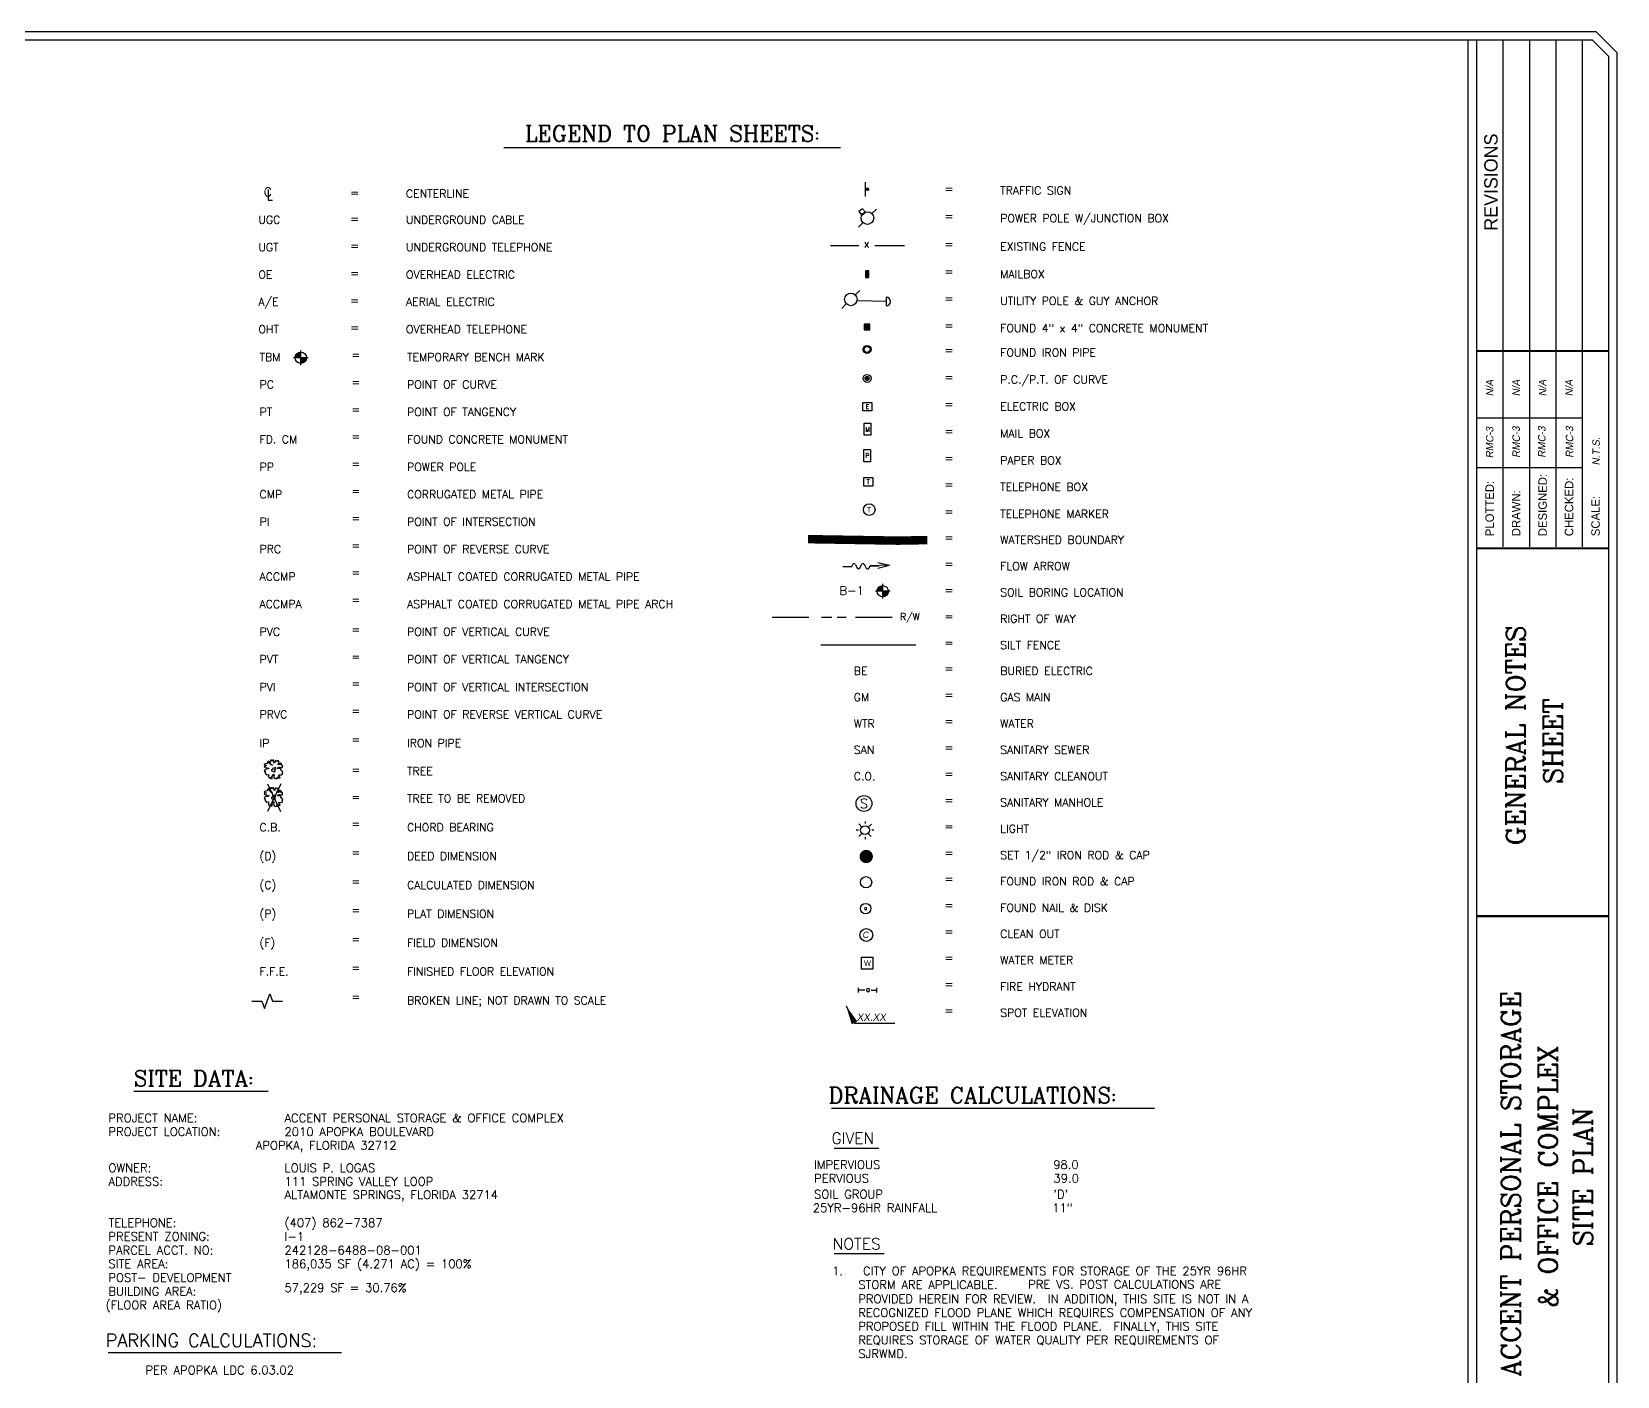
# Model space of a CAD drawing. Extents: x 21.2 to 55.6, y -20.1 to 2.3.
# Drawn here: x 40.24 to 55.21, y -10.37 to 2.33 of the extents above; entities that cross this region are included whole.
import ezdxf
from ezdxf.enums import TextEntityAlignment as Align

# ---------------------------------------------------------------- set-up
doc = ezdxf.new("R2010")
doc.units = 0
doc.header["$MEASUREMENT"] = 0
doc.linetypes.add('HIDDEN', pattern=[0.375, 0.25, -0.125])
doc.linetypes.add('PHANTOM', pattern=[2.5, 1.25, -0.25, 0.25, -0.25, 0.25, -0.25])
doc.layers.get('0').update_dxf_attribs({"linetype": 'CONTINUOUS'})
for name, color, linetype in [('BORDER', 4, 'CONTINUOUS'), ('BORINGS', 7, 'CONTINUOUS'), ('DETAILS', 2, 'CONTINUOUS'), ('FGLBL', 7, 'CONTINUOUS'), ('FLOW_ARROWS', 7, 'CONTINUOUS'), ('MONUMENTS', 2, 'CONTINUOUS'), ('NOTES', 2, 'CONTINUOUS'), ('PROP-TYPICAL-SECTION', 7, 'CONTINUOUS'), ('TBLOCK', 3, 'CONTINUOUS'), ('UTILILITY', 142, 'PHANTOM'), ('WATERSHED_BOUNDARY', 252, 'HIDDEN')]:
    doc.layers.add(name, color=color, linetype=linetype)
doc.styles.add('ENGINEER', font='romans.shx', dxfattribs={"height": 0.125})
doc.styles.add('L100', font='simplex', dxfattribs={"height": 0.1})
doc.styles.add('L200', font='simplex', dxfattribs={"height": 0.2})
doc.styles.add('ROMANC', font='romanc')
doc.styles.add('ROMANS', font='ROMANS')
doc.styles.add('S4', font='simplex', dxfattribs={"height": 0.002052})
doc.styles.add('S8', font='simplex', dxfattribs={"height": 0.083325})
doc.styles.add('SHR', font='SIMPLEX', dxfattribs={"height": 0.3})
doc.styles.get("Standard").update_dxf_attribs({"font": 'ic-romns.shx'})
doc.dimstyles.get("Standard").update_dxf_attribs({"dimtxt": 0.18, "dimasz": 0.18, "dimexe": 0.18, "dimexo": 0.0625, "dimgap": 0.09, "dimtad": 0, "dimtih": 1, "dimtoh": 1, "dimdec": 4, "dimzin": 0, "dimdsep": 46, "dimtxsty": 'Standard', "dimcen": 0.09, "dimadec": 0, "dimazin": 0, "dimtfac": 1, "dimtdec": 4, "dimtofl": 0, "dimtmove": 0, "dimatfit": 3, "dimfxl": 0, "dimtolj": 1, "dimtzin": 0, "dimarcsym": 0})

# ---------------------------------------------------------------- blocks, each defined once
blk = doc.blocks.new('CL')
for p, q in [((0, 0.065), (0, -0.065)), ((0, -0.065), (0.054, -0.065))]:
    blk.add_line(p, q)
at = {"style": 'S8'}
blk.add_text('C', height=0.111, dxfattribs=at).set_placement((-0.005, -0.02), align=Align.CENTER)
blk = doc.blocks.new('*X0')
for p, q in [((69.5, 22.78), (70, 22.78)), ((69.5, 22.75), (70, 22.75)), ((69.5, 22.72), (70, 22.72)), ((69.51, 22.81), (69.99, 22.81)), ((69.51, 22.69), (69.99, 22.69)), ((69.52, 22.84), (69.98, 22.84)), ((69.52, 22.66), (69.98, 22.66)), ((69.53, 22.88), (69.97, 22.88)), ((69.53, 22.62), (69.97, 22.62)), ((69.55, 22.91), (69.95, 22.91)), ((69.55, 22.59), (69.95, 22.59)), ((69.58, 22.94), (69.92, 22.94)), ((69.58, 22.56), (69.92, 22.56)), ((69.63, 22.97), (69.87, 22.97)), ((69.63, 22.53), (69.87, 22.53))]:
    blk.add_line(p, q)
blk = doc.blocks.new('BM')
for p, q in [((-0.13, 0), (0.13, 0)), ((0, -0.13), (0, 0.13))]:
    blk.add_line(p, q)
at = {"const_width": 0.1}
for points in [[(-0.05, 0, 0.414214), (0, -0.05, 1)], [(0.05, 0, 0.414214), (0, 0.05, 1)]]:
    blk.add_lwpolyline(points, format="xyb", dxfattribs=at)
blk.add_circle((0, 0), 0.1)
blk = doc.blocks.new('FLOWARW')
at = {"layer": 'FLOW_ARROWS'}
for p, q in [((0.4, 8), (-0.45, 7.58)), ((-0.02, 10.97), (-0.03, 8.84)), ((-0.03, 8.84), (0.4, 8.63)), ((-0.55, 4.84), (-0.04, 4.53)), ((0.39, 5.9), (-0.52, 5.45)), ((-0.46, 6.95), (0.39, 6.53)), ((-0.04, 4.53), (-0.03, 2.51)), ((-0.02, -0.07), (-0.72, 2.72)), ((-0.02, -0.07), (0.68, 2.72))]:
    blk.add_line(p, q, dxfattribs=at)
blk.add_lwpolyline([(0, 0), (-0.04, 4.53)], dxfattribs=at)
for centre, start, end in [((-0.3, 7.27), 116.3667, 243.2366), ((0.24, 8.32), 296.3667, 63.2366), ((-0.37, 5.14), 116.3667, 238.5518), ((0.23, 6.22), 296.3667, 63.2366)]:
    blk.add_arc(centre, 0.35, start, end, dxfattribs=at)
blk = doc.blocks.new('SMH')
blk.add_circle((0, 0), 0.0625)
at = {"style": 'SHR'}
blk.add_text('S', height=0.075, dxfattribs=at).set_placement((0, -0.0375), align=Align.CENTER)

msp = doc.modelspace()

# ---------------------------------------------------------------- linework, layer by layer
at = {"linetype": 'CONTINUOUS', "ltscale": 25.312499, "extrusion": (0, 0, -1)}
for p, q in [((48.172, 0.612), (48.214, 0.654)), ((48.045, 0.485), (48.088, 0.527)), ((48.015, -0.156), (48.057, -0.114)), ((47.888, -0.283), (47.93, -0.24))]:
    msp.add_line(p, q, dxfattribs=at)
for p, q in [((47.23, -3.201), (47.576, -3.201)), ((47.696, -3.201), (47.793, -3.201)), ((47.845, -3.201), (47.929, -3.201)), ((48.017, -3.201), (48.365, -3.201))]:
    msp.add_line(p, q)
at = {"linetype": 'CONTINUOUS', "ltscale": 22.5, "extrusion": (0, 0, -1)}
for p, q in [((48.046, -6.745), (48.046, -6.7)), ((48.076, -6.723), (48.046, -6.723)), ((48.106, -6.723), (48.076, -6.723)), ((48.166, -6.723), (48.218, -6.723)), ((48.218, -6.745), (48.218, -6.7))]:
    msp.add_line(p, q, dxfattribs=at)
at = {"ltscale": 0.3}
msp.add_lwpolyline([(48.586, -3.463), (47.69, -3.463)], dxfattribs=at)
at = {"const_width": 0.0625}
msp.add_lwpolyline([(48.087, -5.461, 1), (48.15, -5.461, 1)], format="xyb", close=True, dxfattribs=at)
at = {"linetype": 'CONTINUOUS', "ltscale": 25.312499}
for centre in [(48.13, 0.57), (47.973, -0.198)]:
    msp.add_circle(centre, 0.0597, dxfattribs=at)
at = {"color": 7, "ltscale": 1.2}
for start, end in [(0, 180), (180, 360)]:
    msp.add_arc((48.113, -5.953), 0.01, start, end, dxfattribs=at)
at = {"linetype": 'CONTINUOUS', "ltscale": 22.5}
for start, end in [(0, 180), (180, 360)]:
    msp.add_arc((48.136, -6.723), 0.015, start, end, dxfattribs=at)
msp.add_solid([(48.1, -0.486), (48.1, -0.433), (48.153, -0.486), (48.153, -0.433)])
at = {"linetype": 'ByBlock'}
msp.add_solid([(47.928, -6.87), (47.942, -6.914), (47.955, -6.907)], dxfattribs=at)
at = {"layer": 'BORDER', "color": 6}
for p, q in [((55.012, 2.331), (21.412, 2.331)), ((54.979, 2.25), (21.446, 2.25)), ((53.805, -19.589), (53.805, 2.25)), ((53.886, -19.589), (53.886, 2.25)), ((55.132, 2.097), (54.979, 2.25)), ((55.212, 2.131), (55.012, 2.331)), ((55.132, -19.436), (55.132, 2.097)), ((55.212, -19.469), (55.212, 2.131))]:
    msp.add_line(p, q, dxfattribs=at)
at = {"layer": 'DETAILS', "color": 7, "ltscale": 0.9375, "extrusion": (0, 0, -1)}
for p, q in [((48.071, -6.411), (48.181, -6.411)), ((48.071, -6.411), (48.071, -6.521)), ((48.181, -6.411), (48.181, -6.521)), ((48.071, -6.521), (48.181, -6.521))]:
    msp.add_line(p, q, dxfattribs=at)
at = {"layer": 'DETAILS', "color": 4}
for p, q in [((47.815, -8.215), (48.236, -8.215)), ((47.815, -9.212), (48.289, -9.212))]:
    msp.add_line(p, q, dxfattribs=at)
at = {"layer": 'DETAILS', "color": 7, "ltscale": 40}
msp.add_circle((48.147, -2.184), 0.0547, dxfattribs=at)
at = {"layer": 'MONUMENTS', "color": 7, "ltscale": 40}
for centre, radius in [((48.117, -5.704), 0.053), ((48.113, -5.953), 0.0496)]:
    msp.add_circle(centre, radius, dxfattribs=at)
at = {"layer": 'NOTES', "color": 3, "extrusion": (0, 0, -1)}
msp.add_line((44.695, 1.238), (47.877, 1.238), dxfattribs=at)
at = {"layer": 'NOTES', "color": 7, "ltscale": 40}
for p, q in [((48.306, -0.177), (48.306, -0.26)), ((42.316, -6.827), (42.41, -6.827)), ((42.41, -6.827), (42.435, -6.896)), ((42.435, -6.896), (42.485, -6.759)), ((42.485, -6.759), (42.51, -6.827)), ((42.51, -6.827), (42.604, -6.827))]:
    msp.add_line(p, q, dxfattribs=at)
at = {"layer": 'NOTES', "color": 3}
for p, q in [((41.201, -7.678), (42.47, -7.678)), ((47.789, -7.838), (50.842, -7.838))]:
    msp.add_line(p, q, dxfattribs=at)
at = {"layer": 'NOTES', "color": 4}
msp.add_line((40.957, -10.145), (43.162, -10.145), dxfattribs=at)
at = {"layer": 'NOTES', "color": 7, "ltscale": 40}
msp.add_circle((48.119, -6.203), 0.0606, dxfattribs=at)
msp.add_arc((48.306, -0.219), 0.0414, 270, 90, dxfattribs=at)
at = {"layer": 'PROP-TYPICAL-SECTION'}
for p, q in [((48.112, 0.774), (48.112, 0.91)), ((47.781, 0.311), (48.048, 0.311)), ((48.199, 0.311), (48.481, 0.311)), ((48.143, 0.072), (48.111, 0.072)), ((48.111, 0.072), (48.111, 0.008)), ((48.111, 0.008), (48.143, 0.008)), ((48.143, 0.008), (48.143, 0.072)), ((48.306, -0.219), (48.033, -0.211)), ((48.1, -0.433), (48.1, -0.486)), ((48.153, -0.433), (48.1, -0.433)), ((48.153, -0.486), (48.153, -0.433)), ((48.1, -0.486), (48.153, -0.486)), ((48.087, -1.252), (48.087, -1.171)), ((48.087, -1.171), (48.172, -1.171)), ((48.172, -1.171), (48.172, -1.252)), ((48.172, -1.252), (48.087, -1.252)), ((48.098, -1.481), (48.098, -1.366)), ((48.098, -1.366), (48.161, -1.366)), ((48.161, -1.481), (48.098, -1.481)), ((48.161, -1.366), (48.161, -1.481)), ((48.097, -1.731), (48.097, -1.615)), ((48.097, -1.615), (48.16, -1.615)), ((48.16, -1.615), (48.16, -1.731)), ((48.16, -1.731), (48.097, -1.731)), ((48.095, -1.961), (48.095, -1.88)), ((48.095, -1.88), (48.18, -1.88)), ((48.18, -1.88), (48.18, -1.961)), ((48.18, -1.961), (48.095, -1.961)), ((42.435, -4.589), (42.431, -4.593)), ((42.431, -4.593), (42.438, -4.599)), ((42.434, -4.608), (42.432, -4.614)), ((42.432, -4.614), (42.436, -4.617)), ((42.444, -4.604), (42.434, -4.608)), ((42.443, -4.586), (42.435, -4.589)), ((42.436, -4.617), (42.447, -4.614)), ((42.442, -4.638), (42.436, -4.645)), ((42.438, -4.599), (42.451, -4.599)), ((42.473, -4.634), (42.442, -4.638)), ((42.456, -4.583), (42.443, -4.586)), ((42.453, -4.601), (42.444, -4.604)), ((42.447, -4.614), (42.451, -4.619)), ((42.451, -4.599), (42.453, -4.601)), ((42.451, -4.619), (42.459, -4.626)), ((42.463, -4.581), (42.456, -4.583)), ((42.459, -4.626), (42.477, -4.627)), ((42.463, -4.569), (42.462, -4.575)), ((42.462, -4.575), (42.463, -4.581)), ((42.469, -4.561), (42.463, -4.569)), ((42.475, -4.563), (42.469, -4.561)), ((42.477, -4.627), (42.473, -4.634)), ((42.484, -4.586), (42.475, -4.563)), ((42.487, -4.563), (42.484, -4.566)), ((42.484, -4.566), (42.489, -4.573)), ((42.498, -4.596), (42.484, -4.586)), ((42.497, -4.558), (42.487, -4.563)), ((42.489, -4.573), (42.488, -4.581)), ((42.488, -4.581), (42.498, -4.588)), ((42.501, -4.552), (42.492, -4.552)), ((42.492, -4.552), (42.494, -4.556)), ((42.494, -4.556), (42.497, -4.558)), ((42.498, -4.588), (42.509, -4.598)), ((42.509, -4.598), (42.498, -4.596)), ((42.513, -4.64), (42.5, -4.642)), ((42.5, -4.642), (42.502, -4.653)), ((42.508, -4.558), (42.501, -4.552)), ((42.514, -4.56), (42.508, -4.558)), ((42.522, -4.552), (42.512, -4.552)), ((42.512, -4.552), (42.512, -4.554)), ((42.512, -4.554), (42.517, -4.555)), ((42.517, -4.628), (42.512, -4.629)), ((42.512, -4.629), (42.513, -4.64)), ((42.517, -4.555), (42.514, -4.56)), ((42.527, -4.626), (42.517, -4.628)), ((42.523, -4.569), (42.522, -4.552)), ((42.528, -4.58), (42.523, -4.569)), ((42.538, -4.62), (42.527, -4.626)), ((42.532, -4.572), (42.528, -4.58)), ((42.53, -4.638), (42.539, -4.635)), ((42.532, -4.643), (42.53, -4.638)), ((42.54, -4.556), (42.532, -4.572)), ((42.543, -4.626), (42.538, -4.62)), ((42.539, -4.635), (42.543, -4.626)), ((42.545, -4.553), (42.54, -4.556)), ((42.546, -4.556), (42.545, -4.553)), ((42.551, -4.564), (42.546, -4.556)), ((42.559, -4.558), (42.551, -4.564)), ((42.558, -4.629), (42.56, -4.621)), ((42.571, -4.628), (42.558, -4.629)), ((42.569, -4.558), (42.559, -4.558)), ((42.56, -4.621), (42.572, -4.616)), ((42.561, -4.595), (42.567, -4.581)), ((42.574, -4.592), (42.561, -4.595)), ((42.565, -4.566), (42.569, -4.558)), ((42.571, -4.564), (42.565, -4.566)), ((42.567, -4.581), (42.573, -4.572)), ((42.573, -4.572), (42.571, -4.564)), ((42.588, -4.631), (42.571, -4.628)), ((42.572, -4.616), (42.584, -4.616)), ((42.584, -4.579), (42.574, -4.592)), ((42.595, -4.583), (42.584, -4.579)), ((42.584, -4.616), (42.602, -4.62)), ((42.586, -4.645), (42.593, -4.64)), ((42.588, -4.593), (42.595, -4.589)), ((42.594, -4.597), (42.588, -4.593)), ((42.593, -4.64), (42.588, -4.631)), ((42.601, -4.597), (42.594, -4.597)), ((42.595, -4.589), (42.595, -4.583)), ((42.606, -4.601), (42.601, -4.597)), ((42.602, -4.62), (42.605, -4.617)), ((42.605, -4.617), (42.606, -4.601)), ((42.436, -4.645), (42.432, -4.654)), ((42.432, -4.654), (42.444, -4.656)), ((42.442, -4.661), (42.438, -4.669)), ((42.438, -4.669), (42.453, -4.688)), ((42.444, -4.656), (42.442, -4.661)), ((42.453, -4.688), (42.456, -4.688)), ((42.456, -4.688), (42.47, -4.685)), ((42.462, -4.774), (42.587, -5.037)), ((42.588, -4.774), (42.462, -5.036)), ((42.475, -4.695), (42.469, -4.705)), ((42.469, -4.705), (42.48, -4.719)), ((42.47, -4.685), (42.475, -4.695)), ((42.48, -4.719), (42.497, -4.723)), ((42.496, -4.72), (42.489, -4.713)), ((42.489, -4.713), (42.496, -4.714)), ((42.496, -4.714), (42.498, -4.722)), ((42.497, -4.723), (42.496, -4.72)), ((42.498, -4.722), (42.502, -4.724)), ((42.502, -4.653), (42.512, -4.655)), ((42.502, -4.724), (42.508, -4.723)), ((42.504, -4.709), (42.512, -4.7)), ((42.506, -4.716), (42.504, -4.709)), ((42.508, -4.723), (42.506, -4.716)), ((42.512, -4.655), (42.518, -4.658)), ((42.512, -4.7), (42.516, -4.69)), ((42.516, -4.69), (42.52, -4.682)), ((42.518, -4.658), (42.528, -4.662)), ((42.52, -4.682), (42.524, -4.684)), ((42.525, -4.692), (42.521, -4.703)), ((42.521, -4.703), (42.527, -4.72)), ((42.524, -4.684), (42.525, -4.692)), ((42.527, -4.72), (42.537, -4.724)), ((42.528, -4.662), (42.537, -4.659)), ((42.538, -4.651), (42.532, -4.643)), ((42.533, -4.654), (42.538, -4.651)), ((42.537, -4.659), (42.533, -4.654)), ((42.537, -4.724), (42.552, -4.724)), ((42.552, -4.724), (42.555, -4.71)), ((42.555, -4.71), (42.558, -4.71)), ((42.562, -4.716), (42.557, -4.724)), ((42.557, -4.724), (42.565, -4.721)), ((42.558, -4.71), (42.562, -4.716)), ((42.565, -4.721), (42.568, -4.715)), ((42.568, -4.715), (42.566, -4.709)), ((42.566, -4.709), (42.572, -4.712)), ((42.569, -4.693), (42.575, -4.689)), ((42.575, -4.701), (42.569, -4.693)), ((42.572, -4.712), (42.573, -4.715)), ((42.573, -4.715), (42.572, -4.719)), ((42.572, -4.719), (42.576, -4.722)), ((42.575, -4.689), (42.584, -4.69)), ((42.582, -4.714), (42.575, -4.701)), ((42.576, -4.722), (42.582, -4.714)), ((42.584, -4.69), (42.592, -4.691)), ((42.596, -4.65), (42.586, -4.645)), ((42.592, -4.691), (42.6, -4.686)), ((42.602, -4.654), (42.596, -4.65)), ((42.6, -4.686), (42.607, -4.684)), ((42.608, -4.661), (42.602, -4.654)), ((42.603, -4.673), (42.608, -4.661)), ((42.607, -4.684), (42.603, -4.673)), ((42.435, -4.849), (42.431, -4.852)), ((42.431, -4.852), (42.438, -4.858)), ((42.434, -4.867), (42.432, -4.873)), ((42.432, -4.873), (42.436, -4.876)), ((42.436, -4.905), (42.432, -4.913)), ((42.432, -4.913), (42.444, -4.916)), ((42.444, -4.864), (42.434, -4.867)), ((42.443, -4.845), (42.435, -4.849)), ((42.436, -4.876), (42.447, -4.874)), ((42.442, -4.898), (42.436, -4.905)), ((42.438, -4.858), (42.451, -4.859)), ((42.442, -4.921), (42.438, -4.929)), ((42.438, -4.929), (42.453, -4.947)), ((42.473, -4.894), (42.442, -4.898)), ((42.444, -4.916), (42.442, -4.921)), ((42.456, -4.842), (42.443, -4.845)), ((42.453, -4.86), (42.444, -4.864)), ((42.447, -4.874), (42.451, -4.878)), ((42.451, -4.859), (42.453, -4.86)), ((42.451, -4.878), (42.459, -4.886)), ((42.463, -4.84), (42.456, -4.842)), ((42.459, -4.886), (42.477, -4.886)), ((42.463, -4.828), (42.462, -4.835)), ((42.462, -4.835), (42.463, -4.84)), ((42.469, -4.821), (42.463, -4.828)), ((42.475, -4.822), (42.469, -4.821)), ((42.477, -4.886), (42.473, -4.894)), ((42.484, -4.845), (42.475, -4.822)), ((42.487, -4.823), (42.484, -4.825)), ((42.484, -4.825), (42.489, -4.833)), ((42.498, -4.856), (42.484, -4.845)), ((42.497, -4.818), (42.487, -4.823)), ((42.489, -4.833), (42.488, -4.841)), ((42.488, -4.841), (42.498, -4.848)), ((42.501, -4.811), (42.492, -4.811)), ((42.492, -4.811), (42.494, -4.816)), ((42.494, -4.816), (42.497, -4.818)), ((42.498, -4.848), (42.509, -4.857)), ((42.509, -4.857), (42.498, -4.856)), ((42.513, -4.899), (42.5, -4.901)), ((42.5, -4.901), (42.502, -4.912)), ((42.508, -4.818), (42.501, -4.811)), ((42.502, -4.912), (42.512, -4.915)), ((42.514, -4.82), (42.508, -4.818)), ((42.522, -4.811), (42.512, -4.811)), ((42.512, -4.811), (42.512, -4.813)), ((42.512, -4.813), (42.517, -4.815)), ((42.517, -4.888), (42.512, -4.889)), ((42.512, -4.889), (42.513, -4.899)), ((42.512, -4.915), (42.518, -4.917)), ((42.517, -4.815), (42.514, -4.82)), ((42.516, -4.95), (42.52, -4.942)), ((42.527, -4.886), (42.517, -4.888)), ((42.518, -4.917), (42.528, -4.922)), ((42.52, -4.942), (42.524, -4.944)), ((42.523, -4.829), (42.522, -4.811)), ((42.528, -4.839), (42.523, -4.829)), ((42.538, -4.88), (42.527, -4.886)), ((42.532, -4.832), (42.528, -4.839)), ((42.528, -4.922), (42.537, -4.918)), ((42.53, -4.898), (42.539, -4.894)), ((42.532, -4.903), (42.53, -4.898)), ((42.54, -4.815), (42.532, -4.832)), ((42.538, -4.91), (42.532, -4.903)), ((42.533, -4.913), (42.538, -4.91)), ((42.537, -4.918), (42.533, -4.913)), ((42.543, -4.886), (42.538, -4.88)), ((42.539, -4.894), (42.543, -4.886)), ((42.545, -4.812), (42.54, -4.815)), ((42.546, -4.816), (42.545, -4.812)), ((42.551, -4.823), (42.546, -4.816)), ((42.559, -4.818), (42.551, -4.823)), ((42.558, -4.889), (42.56, -4.881)), ((42.571, -4.888), (42.558, -4.889)), ((42.569, -4.817), (42.559, -4.818)), ((42.56, -4.881), (42.572, -4.876)), ((42.561, -4.855), (42.567, -4.841)), ((42.574, -4.852), (42.561, -4.855)), ((42.565, -4.826), (42.569, -4.817)), ((42.571, -4.824), (42.565, -4.826)), ((42.567, -4.841), (42.573, -4.832)), ((42.573, -4.832), (42.571, -4.824)), ((42.588, -4.89), (42.571, -4.888)), ((42.572, -4.876), (42.584, -4.876)), ((42.584, -4.838), (42.574, -4.852)), ((42.595, -4.843), (42.584, -4.838)), ((42.584, -4.876), (42.602, -4.879)), ((42.586, -4.905), (42.593, -4.9)), ((42.596, -4.909), (42.586, -4.905)), ((42.588, -4.853), (42.595, -4.849)), ((42.594, -4.857), (42.588, -4.853)), ((42.593, -4.9), (42.588, -4.89)), ((42.601, -4.856), (42.594, -4.857)), ((42.595, -4.849), (42.595, -4.843)), ((42.602, -4.913), (42.596, -4.909)), ((42.606, -4.86), (42.601, -4.856)), ((42.602, -4.879), (42.605, -4.876)), ((42.608, -4.921), (42.602, -4.913)), ((42.603, -4.932), (42.608, -4.921)), ((42.607, -4.943), (42.603, -4.932)), ((42.605, -4.876), (42.606, -4.86)), ((42.453, -4.947), (42.456, -4.947)), ((42.456, -4.947), (42.47, -4.944)), ((42.475, -4.954), (42.469, -4.964)), ((42.469, -4.964), (42.48, -4.979)), ((42.47, -4.944), (42.475, -4.954)), ((42.48, -4.979), (42.497, -4.983)), ((42.496, -4.98), (42.489, -4.973)), ((42.489, -4.973), (42.496, -4.974)), ((42.496, -4.974), (42.498, -4.981)), ((42.497, -4.983), (42.496, -4.98)), ((42.498, -4.981), (42.502, -4.984)), ((42.502, -4.984), (42.508, -4.983)), ((42.504, -4.969), (42.512, -4.96)), ((42.506, -4.975), (42.504, -4.969)), ((42.508, -4.983), (42.506, -4.975)), ((42.512, -4.96), (42.516, -4.95)), ((42.525, -4.952), (42.521, -4.963)), ((42.521, -4.963), (42.527, -4.98)), ((42.524, -4.944), (42.525, -4.952)), ((42.527, -4.98), (42.537, -4.984)), ((42.537, -4.984), (42.552, -4.984)), ((42.552, -4.984), (42.555, -4.97)), ((42.555, -4.97), (42.558, -4.97)), ((42.562, -4.975), (42.557, -4.984)), ((42.557, -4.984), (42.565, -4.981)), ((42.558, -4.97), (42.562, -4.975)), ((42.565, -4.981), (42.568, -4.975)), ((42.568, -4.975), (42.566, -4.969)), ((42.566, -4.969), (42.572, -4.972)), ((42.569, -4.952), (42.575, -4.949)), ((42.575, -4.96), (42.569, -4.952)), ((42.572, -4.972), (42.573, -4.975)), ((42.573, -4.975), (42.572, -4.978)), ((42.572, -4.978), (42.576, -4.981)), ((42.575, -4.949), (42.584, -4.95)), ((42.582, -4.974), (42.575, -4.96)), ((42.576, -4.981), (42.582, -4.974)), ((42.584, -4.95), (42.592, -4.951)), ((42.592, -4.951), (42.6, -4.946)), ((42.6, -4.946), (42.607, -4.943))]:
    msp.add_line(p, q, dxfattribs=at)
at = {"layer": 'PROP-TYPICAL-SECTION', "const_width": 0.017}
msp.add_lwpolyline([(48.122, 0.842, 1), (48.139, 0.842, 1)], format="xyb", close=True, dxfattribs=at)
at = {"layer": 'PROP-TYPICAL-SECTION'}
msp.add_lwpolyline([(48.05, 0.632), (48.076, 0.598), (48.11, 0.625), (48.084, 0.658)], close=True, dxfattribs=at)
for centre, radius in [((48.127, -0.671), 0.0378), ((48.127, -0.671), 0.0284), ((48.127, -0.944), 0.0378), ((48.127, -0.944), 0.0189)]:
    msp.add_circle(centre, radius, dxfattribs=at)
msp.add_solid([(48.111, 0.072), (48.143, 0.072), (48.111, 0.008), (48.143, 0.008)], dxfattribs=at)
at = {"layer": 'TBLOCK', "color": 4}
for p, q in [((54.132, 2.25), (54.132, -2.535)), ((54.382, 2.25), (54.382, -2.535)), ((54.632, 2.25), (54.632, -2.535)), ((54.882, 2.25), (54.882, -2.535)), ((53.882, -1.316), (54.882, -1.316)), ((53.882, -1.785), (54.882, -1.785))]:
    msp.add_line(p, q, dxfattribs=at)
at = {"layer": 'TBLOCK', "color": 4, "const_width": 0.02}
for points in [[(53.882, -0.685), (55.132, -0.685)], [(53.882, -2.55), (55.132, -2.55)], [(53.882, -6.025), (55.132, -6.025)]]:
    msp.add_lwpolyline(points, dxfattribs=at)
at = {"layer": 'UTILILITY', "color": 7, "linetype": 'CONTINUOUS', "ltscale": 2.5, "extrusion": (0, 0, -1)}
for p, q in [((48.045, -5.212), (48.024, -5.212)), ((48.048, -5.271), (48.078, -5.242)), ((48.049, -5.153), (48.078, -5.183)), ((48.108, -5.129), (48.108, -5.15)), ((48.137, -5.183), (48.167, -5.154)), ((48.191, -5.213), (48.17, -5.213)), ((48.107, -5.275), (48.107, -5.296)), ((48.137, -5.242), (48.166, -5.271))]:
    msp.add_line(p, q, dxfattribs=at)
at = {"layer": 'UTILILITY', "color": 7, "linetype": 'CONTINUOUS', "ltscale": 2.5}
msp.add_circle((48.107, -5.212), 0.0417, dxfattribs=at)
at = {"layer": 'WATERSHED_BOUNDARY', "const_width": 0.08}
msp.add_lwpolyline([(47.569, -2.463), (48.419, -2.477), (48.696, -2.472)], dxfattribs=at)

# ---------------------------------------------------------------- block references
at = {"layer": 'BORINGS', "xscale": 0.53333328, "yscale": 0.53333328, "zscale": 0.53333328, "rotation": 90}
for p in [(42.778, -0.749), (48.274, -2.955)]:
    msp.add_blockref('BM', p, dxfattribs=at)
at = {"layer": 'FLOW_ARROWS', "xscale": 0.04000000000000001, "yscale": 0.04000000000000001, "zscale": 0.04000000000000001, "rotation": 91.52365701157073}
msp.add_blockref('FLOWARW', (48.336, -2.71), dxfattribs=at)
at = {"layer": 'PROP-TYPICAL-SECTION'}
for name, p, xscale, yscale, zscale in [('CL', (42.47, 0.79), 0.7559999999999878, 0.7560000000000031, 0.7559999999999999), ('*X0', (42.854, -2.664), 0.07559999999999265, 0.07559999999999265, 0.0756)]:
    msp.add_blockref(name, p, dxfattribs=dict(at, xscale=xscale, yscale=yscale, zscale=zscale))
at = {"layer": 'PROP-TYPICAL-SECTION', "xscale": 1.199999999998628, "yscale": 1.2, "zscale": 1.2, "rotation": 357.9978862871538}
msp.add_blockref('SMH', (48.097, -4.96), dxfattribs=at)

# ---------------------------------------------------------------- texts
at = {"style": 'ENGINEER'}
msp.add_text('R/W', height=0.0648, rotation=359.9053, dxfattribs=at).set_placement((48.531, -3.2), align=Align.MIDDLE)
at = {"color": 6, "style": 'ROMANC'}
for s, p in [('GENERAL NOTES', (54.343, -4.316)), ('SHEET', (54.695, -4.372)), ('& OFFICE COMPLEX', (54.649, -8.488)), ('SITE PLAN', (54.978, -8.488))]:
    msp.add_text(s, height=0.18, rotation=90, dxfattribs=at).set_placement(p, align=Align.CENTER)
msp.add_text('ACCENT PERSONAL STORAGE', height=0.18, rotation=90, dxfattribs=at).set_placement((54.297, -10.373))
at = {"layer": 'BORINGS', "style": 'L100'}
msp.add_text('B-1', height=0.08, dxfattribs=at).set_placement((47.866, -2.989))
at = {"layer": 'DETAILS', "color": 7, "ltscale": 0.9375}
msp.add_text('W', height=0.0513, dxfattribs=at).set_placement((48.097, -6.494))
at = {"layer": 'DETAILS', "color": 4, "style": 'ROMANS'}
for s, p in [('GIVEN', (47.791, -8.176)), ('NOTES', (47.802, -9.173))]:
    msp.add_text(s, height=0.1067, dxfattribs=at).set_placement(p)
at = {"layer": 'FGLBL', "oblique": 10}
msp.add_text('XX.XX', height=0.07, dxfattribs=at).set_placement((48.028, -7.035, -3.633), align=Align.BOTTOM_LEFT)
at = {"layer": 'NOTES', "color": 3, "style": 'ROMANC'}
msp.add_text('LEGEND TO PLAN SHEETS:', height=0.15, dxfattribs=at).set_placement((46.288, 1.294), align=Align.CENTER)
at = {"layer": 'NOTES'}
for s, height, style, p in [('=', 0.0756, 'L200', (43.245, 0.773)), ('CENTERLINE', 0.0756, 'L200', (43.771, 0.763)), ('=', 0.0756, 'L200', (48.858, 0.81)), ('TRAFFIC SIGN', 0.0756, 'L200', (49.384, 0.793)), ('POWER POLE W/JUNCTION BOX', 0.0756, 'L200', (49.384, 0.531)), ('=', 0.0756, 'L200', (43.245, 0.527)), ('UNDERGROUND CABLE', 0.0756, 'L200', (43.771, 0.516)), ('=', 0.0756, 'L200', (48.858, 0.552)), ('=', 0.0756, 'L200', (43.245, 0.27)), ('UNDERGROUND TELEPHONE', 0.0756, 'L200', (43.771, 0.257)), ('=', 0.0756, 'L200', (48.858, 0.286)), ('EXISTING FENCE', 0.0756, 'L200', (49.384, 0.263)), ('=', 0.0756, 'L200', (43.245, 0.013)), ('OVERHEAD ELECTRIC', 0.0756, 'L200', (43.771, -0.002)), ('=', 0.0756, 'L200', (48.858, 0.027)), ('MAILBOX', 0.0756, 'L200', (49.384, 0.004)), ('=', 0.0756, 'L200', (43.245, -0.245)), ('AERIAL ELECTRIC', 0.0756, 'L200', (43.771, -0.259)), ('=', 0.0756, 'L200', (48.858, -0.227)), ('UTILITY POLE & GUY ANCHOR', 0.0756, 'L200', (49.384, -0.25)), ('OVERHEAD TELEPHONE', 0.0756, 'L200', (43.771, -0.518)), ('=', 0.0756, 'L200', (48.858, -0.483)), ('FOUND 4" x 4" CONCRETE MONUMENT', 0.0756, 'L200', (49.384, -0.507)), ('=', 0.0756, 'L200', (43.245, -0.502)), ('=', 0.0756, 'L200', (43.255, -0.76)), ('TEMPORARY BENCH MARK', 0.0756, 'L200', (43.781, -0.781)), ('=', 0.0756, 'L200', (48.858, -0.715)), ('FOUND IRON PIPE', 0.0756, 'L200', (49.384, -0.738)), ('=', 0.0756, 'L200', (43.255, -1.017)), ('POINT OF CURVE', 0.0756, 'L200', (43.781, -1.04)), ('=', 0.0756, 'L200', (48.858, -0.969)), ('P.C./P.T. OF CURVE', 0.0756, 'L200', (49.384, -0.993)), ('=', 0.0756, 'L200', (48.858, -1.224)), ('ELECTRIC BOX', 0.0756, 'L200', (49.384, -1.247)), ('=', 0.0756, 'L200', (43.255, -1.274)), ('POINT OF TANGENCY', 0.0756, 'L200', (43.781, -1.299)), ('=', 0.0756, 'L200', (43.255, -1.531)), ('FOUND CONCRETE MONUMENT', 0.0756, 'L200', (43.781, -1.558)), ('=', 0.0756, 'L200', (48.858, -1.479)), ('MAIL BOX', 0.0756, 'L200', (49.384, -1.502)), ('=', 0.0756, 'L200', (43.255, -1.788)), ('POWER POLE ', 0.0756, 'L200', (43.781, -1.818)), ('=', 0.0756, 'L200', (48.858, -1.734)), ('PAPER BOX', 0.0756, 'L200', (49.384, -1.757)), ('=', 0.0756, 'L200', (48.858, -1.985)), ('TELEPHONE BOX', 0.0756, 'L200', (49.384, -2.008)), ('=', 0.0756, 'L200', (43.255, -2.045)), ('CORRUGATED METAL PIPE', 0.0756, 'L200', (43.781, -2.077)), ('=', 0.0756, 'L200', (48.858, -2.24)), ('TELEPHONE MARKER', 0.0756, 'L200', (49.384, -2.263)), ('=', 0.0756, 'L200', (43.255, -2.302)), ('POINT OF INTERSECTION', 0.0756, 'L200', (43.781, -2.336)), ('=', 0.0756, 'L200', (43.255, -2.559)), ('POINT OF REVERSE CURVE', 0.0756, 'L200', (43.781, -2.595)), ('=', 0.0756, 'L200', (48.858, -2.484)), ('WATERSHED BOUNDARY', 0.0756, 'L200', (49.384, -2.507)), ('=', 0.0756, 'L200', (48.858, -2.732)), ('FLOW ARROW', 0.0756, 'L200', (49.384, -2.756)), ('=', 0.0756, 'L200', (43.255, -2.816)), ('ASPHALT COATED CORRUGATED METAL PIPE', 0.0756, 'L200', (43.781, -2.855)), ('=', 0.0756, 'L200', (48.858, -2.981)), ('SOIL BORING LOCATION', 0.0756, 'L200', (49.384, -3.004)), ('=', 0.0756, 'L200', (43.255, -3.073)), ('ASPHALT COATED CORRUGATED METAL PIPE ARCH', 0.0756, 'L200', (43.781, -3.114)), ('=', 0.0756, 'L200', (48.858, -3.229)), ('RIGHT OF WAY', 0.0756, 'L200', (49.384, -3.252)), ('=', 0.0756, 'L200', (43.255, -3.353)), ('POINT OF VERTICAL CURVE', 0.0756, 'L200', (43.781, -3.376)), ('=', 0.0756, 'L200', (48.858, -3.478)), ('SILT FENCE', 0.0756, 'L200', (49.384, -3.501)), ('=', 0.0756, 'L200', (43.255, -3.61)), ('POINT OF VERTICAL TANGENCY', 0.0756, 'L200', (43.781, -3.636)), ('=', 0.0756, 'L200', (48.858, -3.723)), ('BURIED ELECTRIC', 0.0756, 'L200', (49.384, -3.746)), ('=', 0.0756, 'L200', (43.255, -3.864)), ('POINT OF VERTICAL INTERSECTION', 0.0756, 'L200', (43.781, -3.898)), ('=', 0.0756, 'L200', (48.858, -3.971)), ('GAS MAIN', 0.0756, 'L200', (49.384, -3.994)), ('=', 0.0756, 'L200', (43.255, -4.122)), ('POINT OF REVERSE VERTICAL CURVE', 0.0756, 'L200', (43.781, -4.156)), ('=', 0.0756, 'L200', (48.858, -4.22)), ('WATER', 0.0756, 'L200', (49.384, -4.243)), ('=', 0.0756, 'L200', (43.255, -4.394)), ('IRON PIPE', 0.0756, 'L200', (43.781, -4.428)), ('=', 0.0756, 'L200', (48.858, -4.468)), ('SANITARY SEWER', 0.0756, 'L200', (49.384, -4.491)), ('=', 0.0756, 'L200', (43.255, -4.679)), ('TREE', 0.0756, 'L200', (43.781, -4.691)), ('=', 0.0756, 'L200', (48.858, -4.716)), ('SANITARY CLEANOUT', 0.0756, 'L200', (49.384, -4.74)), ('=', 0.0756, 'L200', (43.255, -4.936)), ('TREE TO BE REMOVED', 0.0756, 'L200', (43.781, -4.95)), ('=', 0.0756, 'L200', (48.858, -4.965)), ('SANITARY MANHOLE', 0.0756, 'L200', (49.384, -4.988)), ('=', 0.0756, 'L200', (43.255, -5.189)), ('CHORD BEARING', 0.0756, 'L200', (43.781, -5.223)), ('=', 0.0756, 'L200', (48.858, -5.213)), ('LIGHT', 0.0756, 'L200', (49.384, -5.236)), ('=', 0.0756, 'L200', (43.255, -5.461)), ('DEED DIMENSION', 0.0756, 'L200', (43.781, -5.495)), ('=', 0.0756, 'L200', (48.858, -5.462)), ('SET 1/2" IRON ROD & CAP', 0.0756, 'L200', (49.384, -5.485)), ('=', 0.0756, 'L200', (43.255, -5.734)), ('=', 0.0756, 'L200', (48.858, -5.71)), ('FOUND IRON ROD & CAP', 0.0756, 'L200', (49.384, -5.733)), ('CALCULATED DIMENSION', 0.0756, 'L200', (43.781, -5.768)), ('=', 0.0756, 'L200', (43.255, -6.006)), ('PLAT DIMENSION', 0.0756, 'L200', (43.781, -6.04)), ('=', 0.0756, 'L200', (48.858, -5.958)), ('FOUND NAIL & DISK', 0.0756, 'L200', (49.384, -5.982)), ('=', 0.0756, 'L200', (43.255, -6.279)), ('FIELD DIMENSION', 0.0756, 'L200', (43.781, -6.313)), ('=', 0.0756, 'L200', (48.858, -6.207)), ('CLEAN OUT', 0.0756, 'L200', (49.384, -6.23)), ('=', 0.0756, 'L200', (48.858, -6.455)), ('WATER METER', 0.0756, 'L200', (49.384, -6.478)), ('=', 0.0756, 'L200', (43.255, -6.551)), ('FINISHED FLOOR ELEVATION', 0.0756, 'L200', (43.781, -6.585)), ('=', 0.0756, 'L200', (48.858, -6.704)), ('FIRE HYDRANT', 0.0756, 'L200', (49.384, -6.727)), ('=', 0.0756, 'L200', (43.255, -6.824)), ('BROKEN LINE; NOT DRAWN TO SCALE', 0.0756, 'L200', (43.781, -6.858)), ('=', 0.0756, 'L200', (48.858, -6.952)), ('SPOT ELEVATION', 0.0756, 'L200', (49.384, -6.975)), ('PROJECT NAME: ', 0.08, 'S4', (40.961, -7.971)), ('ACCENT PERSONAL STORAGE & OFFICE COMPLEX', 0.08, 'S4', (42.624, -7.971)), ('PROJECT LOCATION: ', 0.08, 'S4', (40.961, -8.101)), ('2010 APOPKA BOULEVARD', 0.08, 'S4', (42.624, -8.101)), ('                     APOPKA, FLORIDA 32712', 0.08, 'S4', (41.1, -8.23)), ('OWNER: ', 0.08, 'S4', (40.961, -8.442)), ('LOUIS P. LOGAS', 0.08, 'S4', (42.624, -8.442)), ('        IMPERVIOUS', 0.08, 'ROMANS', (47.147, -8.412)), ('98.0', 0.08, 'ROMANS', (49.885, -8.412)), ('ADDRESS:  ', 0.08, 'S4', (40.961, -8.571)), ('111 SPRING VALLEY LOOP', 0.08, 'S4', (42.624, -8.571)), ('        PERVIOUS', 0.08, 'ROMANS', (47.149, -8.541)), ('39.0', 0.08, 'ROMANS', (49.887, -8.541)), ('ALTAMONTE SPRINGS, FLORIDA 32714', 0.08, 'S4', (42.624, -8.696)), ('        SOIL GROUP', 0.08, 'ROMANS', (47.149, -8.691)), ("'D'", 0.08, 'ROMANS', (49.887, -8.691)), ('        25YR-96HR RAINFALL', 0.08, 'ROMANS', (47.137, -8.82)), ('11"', 0.08, 'ROMANS', (49.875, -8.82)), ('TELEPHONE: ', 0.08, 'S4', (40.961, -8.961)), ('(407) 862-7387', 0.08, 'S4', (42.624, -8.961)), ('PRESENT ZONING: ', 0.08, 'S4', (40.961, -9.09)), ('I-1', 0.08, 'S4', (42.624, -9.09)), ('SITE AREA: ', 0.08, 'S4', (40.961, -9.349)), ('PARCEL ACCT. NO: ', 0.08, 'S4', (40.961, -9.22)), ('242128-6488-08-001', 0.08, 'S4', (42.624, -9.22)), ('186,035 SF (4.271 AC) = 100%', 0.08, 'S4', (42.624, -9.349)), ('POST- DEVELOPMENT ', 0.08, 'S4', (40.961, -9.479)), ('1.   CITY OF APOPKA REQUIREMENTS FOR STORAGE OF THE 25YR 96HR', 0.08, 'ROMANS', (47.797, -9.416)), ('BUILDING AREA: ', 0.08, 'S4', (40.961, -9.609)), ('57,229 SF = 30.76%', 0.08, 'S4', (42.624, -9.575)), ('     STORM ARE APPLICABLE.  ', 0.08, 'ROMANS', (47.745, -9.546)), ('     PRE VS. POST CALCULATIONS ARE', 0.08, 'ROMANS', (49.35, -9.543)), (' (FLOOR AREA RATIO)', 0.08, 'S4', (40.879, -9.738)), ('     PROVIDED HEREIN FOR REVIEW.  IN ADDITION, THIS SITE IS NOT IN A', 0.08, 'ROMANS', (47.745, -9.68)), ('     RECOGNIZED FLOOD PLANE WHICH REQUIRES COMPENSATION OF ANY', 0.08, 'ROMANS', (47.745, -9.81)), ('     PROPOSED FILL WITHIN THE FLOOD PLANE.  FINALLY, THIS SITE', 0.08, 'ROMANS', (47.745, -9.939)), ('     REQUIRES STORAGE OF WATER QUALITY PER REQUIREMENTS OF', 0.08, 'ROMANS', (47.745, -10.069)), ('     SJRWMD.', 0.08, 'ROMANS', (47.745, -10.198)), ('PER APOPKA LDC 6.03.02', 0.08, 'ROMANS', (41.311, -10.353))]:
    msp.add_text(s, height=height, dxfattribs=dict(at, style=style)).set_placement(p)
at = {"layer": 'NOTES', "color": 7}
msp.add_text('T', height=0.05, dxfattribs=at).set_placement((48.145, -2.185), align=Align.MIDDLE)
at = {"layer": 'NOTES', "color": 7, "ltscale": 40, "oblique": 10}
msp.add_text('C', height=0.06, dxfattribs=at).set_placement((48.081, -6.23))
at = {"layer": 'NOTES', "color": 3, "style": 'ROMANC'}
for s, p in [('SITE DATA:', (41.2, -7.631)), ('DRAINAGE CALCULATIONS:', (47.762, -7.791))]:
    msp.add_text(s, height=0.15, dxfattribs=at).set_placement(p)
at = {"layer": 'NOTES', "color": 4, "style": 'ROMANS'}
msp.add_text('PARKING CALCULATIONS:', height=0.12267, dxfattribs=at).set_placement((40.935, -10.094))
at = {"layer": 'PROP-TYPICAL-SECTION'}
for s, height, style, p in [('UGC', 0.0756, 'L200', (42.377, 0.516)), ('UGT', 0.0756, 'L200', (42.377, 0.257)), ('x', 0.0756, 'L200', (48.096, 0.291)), ('OE', 0.0756, 'L200', (42.377, -0.002)), ('A/E', 0.0756, 'L200', (42.377, -0.259)), ('OHT', 0.0756, 'L200', (42.377, -0.518)), ('TBM', 0.0756, 'L200', (42.388, -0.781)), ('PC', 0.0756, 'L200', (42.388, -1.04)), ('E', 0.0432, 'ENGINEER', (48.113, -1.233)), ('PT', 0.0756, 'L200', (42.388, -1.299)), ('FD. CM', 0.0756, 'L200', (42.388, -1.558)), ('M', 0.0432, 'ENGINEER', (48.109, -1.448)), ('PP', 0.0756, 'L200', (42.388, -1.818)), ('P', 0.0432, 'ENGINEER', (48.11, -1.694)), ('T', 0.0432, 'ENGINEER', (48.121, -1.943)), ('CMP', 0.0756, 'L200', (42.388, -2.077)), ('PI', 0.0756, 'L200', (42.388, -2.336)), ('PRC', 0.0756, 'L200', (42.388, -2.595)), ('ACCMP', 0.0756, 'L200', (42.388, -2.855)), ('ACCMPA', 0.0756, 'L200', (42.388, -3.114)), ('PVC', 0.0756, 'L200', (42.388, -3.376)), ('PVT', 0.0756, 'L200', (42.388, -3.636)), ('BE', 0.0756, 'L200', (48.001, -3.746)), ('PVI', 0.0756, 'L200', (42.388, -3.898)), ('GM', 0.0756, 'L200', (48.001, -3.994)), ('PRVC', 0.0756, 'L200', (42.388, -4.156)), ('WTR', 0.0756, 'L200', (48.001, -4.243)), ('IP', 0.0756, 'L200', (42.388, -4.428)), ('SAN', 0.0756, 'L200', (48.001, -4.491)), ('C.O.', 0.0756, 'L200', (48.001, -4.74)), ('C.B.', 0.0756, 'L200', (42.388, -5.223)), ('(D)', 0.0756, 'L200', (42.388, -5.495)), ('(C)', 0.0756, 'L200', (42.388, -5.768)), ('(P)', 0.0756, 'L200', (42.388, -6.04)), ('(F)', 0.0756, 'L200', (42.388, -6.313)), ('F.F.E.', 0.0756, 'L200', (42.388, -6.585))]:
    msp.add_text(s, height=height, dxfattribs=dict(at, style=style)).set_placement(p)
at = {"layer": 'TBLOCK', "color": 4}
for s, height, p in [('REVISIONS', 0.126, (54.082, 0.451)), ('PLOTTED:', 0.08, (54.047, -2.435)), ('DESIGNED:', 0.08, (54.547, -2.435)), ('CHECKED:', 0.08, (54.797, -2.435)), ('DRAWN:', 0.08, (54.297, -2.435)), ('SCALE:', 0.08, (55.047, -2.435))]:
    msp.add_text(s, height=height, rotation=90, dxfattribs=at).set_placement(p)
at = {"layer": 'TBLOCK', "color": 4, "oblique": 10}
for s, p in [('N/A', (54.042, -1.035)), ('N/A', (54.292, -1.035)), ('N/A', (54.542, -1.035)), ('N/A', (54.792, -1.035)), ('RMC-3', (54.042, -1.551)), ('RMC-3', (54.292, -1.546)), ('RMC-3', (54.534, -1.546)), ('RMC-3', (54.796, -1.546))]:
    msp.add_text(s, height=0.07, rotation=90, dxfattribs=at).set_placement(p, align=Align.CENTER)
msp.add_text('N.T.S.', height=0.07, rotation=90, dxfattribs=at).set_placement((55.047, -1.766))

# ---------------------------------------------------------------- leaders
at = {"layer": 'FGLBL'}
msp.add_leader([(47.928, -6.871), (48.009, -7.035), (48.39, -7.035)], dimstyle='Standard', dxfattribs=at)

doc.saveas('drawing.dxf')
